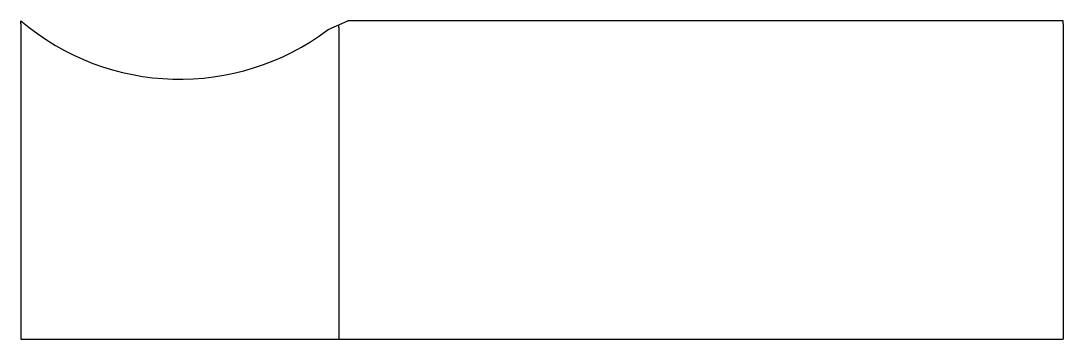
# Model space of a CAD drawing. Header units: millimetres. Extents: x 1636 to 1992, y 2093 to 2202.
import ezdxf

# ---------------------------------------------------------------- set-up
doc = ezdxf.new("R2010")
doc.units = ezdxf.units.MM

msp = doc.modelspace()

# ---------------------------------------------------------------- linework, layer by layer
for points in [[(1635.78, 2200.93), (1635.78, 2201.93)], [(1635.78, 2200.93), (1635.78, 2092.93), (1992.28, 2092.93)], [(1740.85, 2198.93), (1747.59, 2201.93)], [(1744.59, 2199.6), (1744.59, 2200.6)], [(1992.28, 2201.93), (1747.59, 2201.93)], [(1992.28, 2200.96), (1992.28, 2201.93)], [(1992.28, 2200.96), (1992.28, 2092.93)], [(1744.59, 2199.6), (1744.59, 2092.93)]]:
    msp.add_lwpolyline(points)
msp.add_arc((1690.19, 2265.93), 84, 229.6324, 307.0967)

doc.saveas('drawing.dxf')
